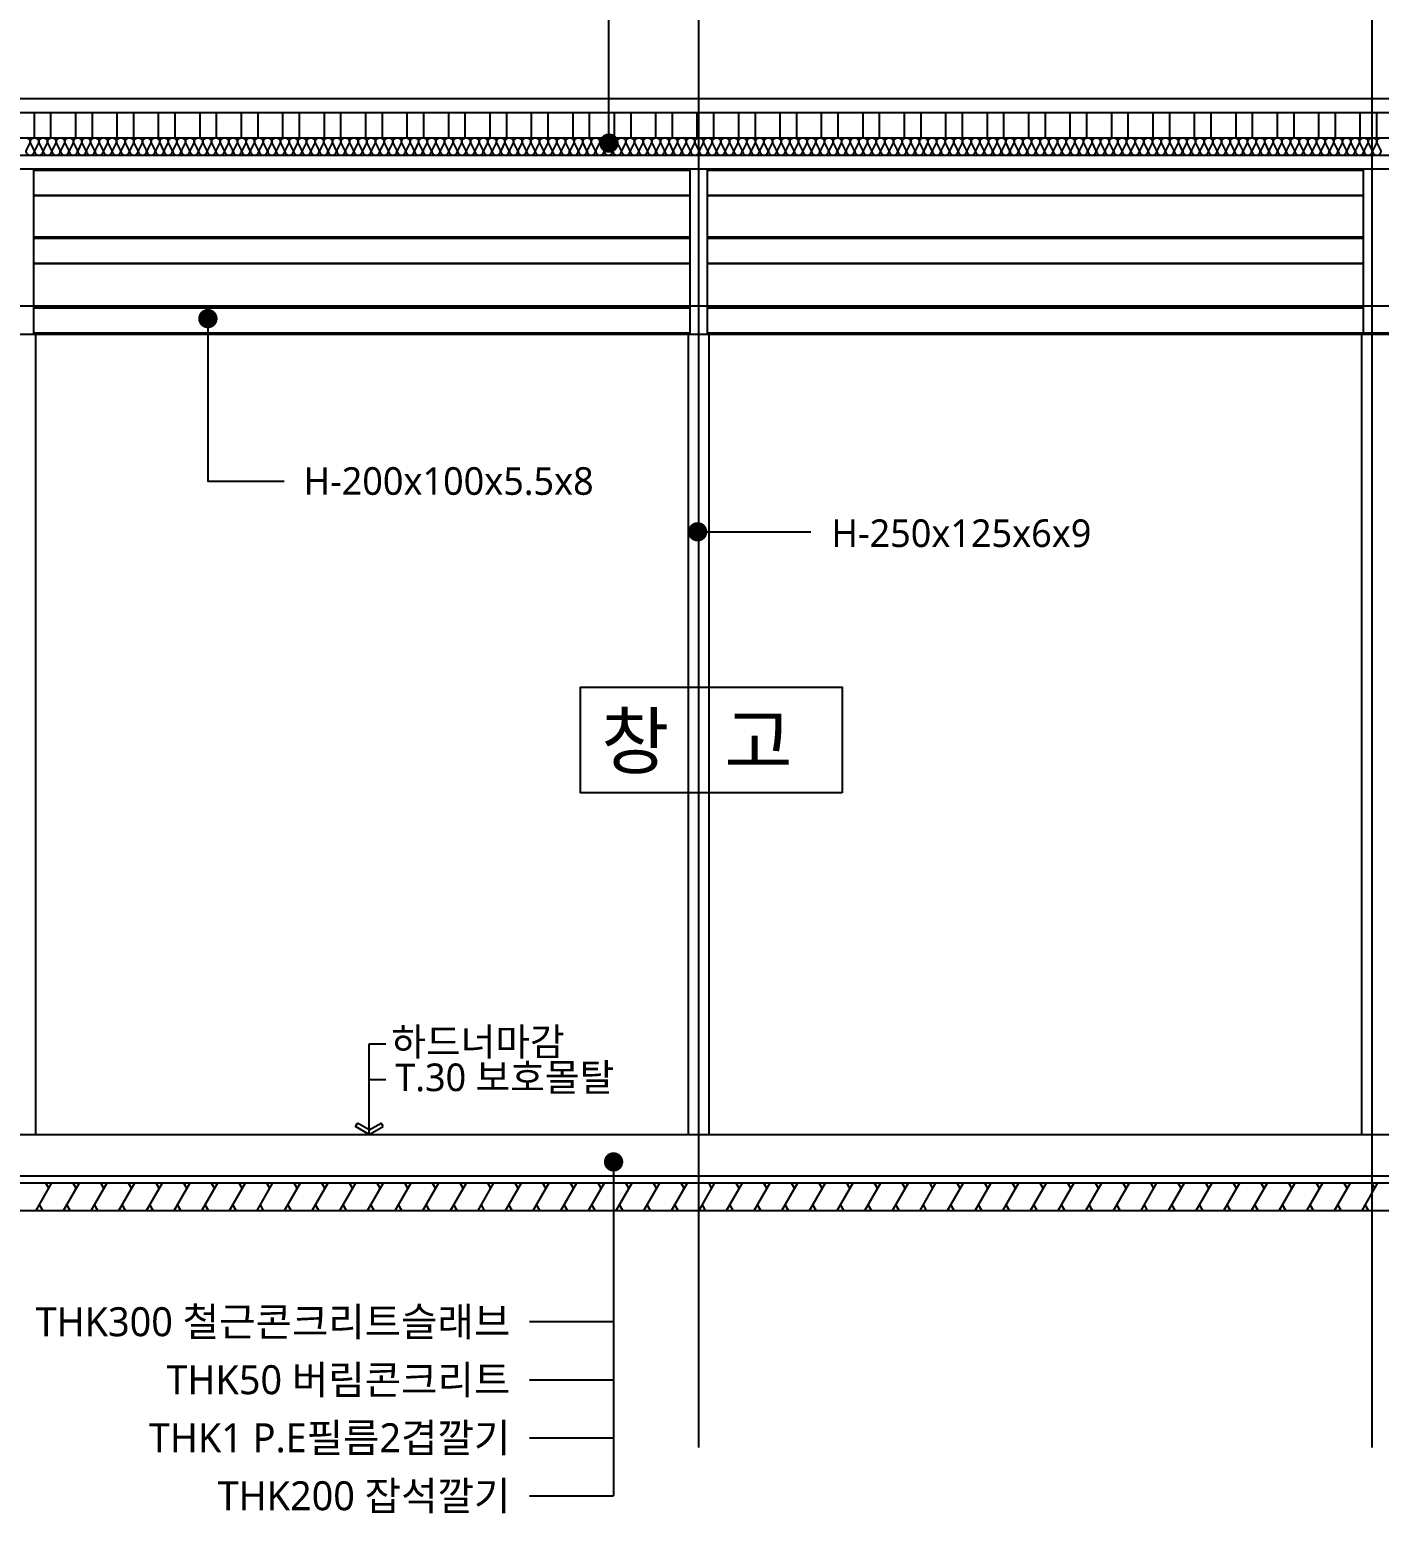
# Model space of a CAD drawing. Header units: millimetres. Extents: x 152133 to 471560, y 87068 to 132353.
# Drawn here: x 264208 to 273980, y 110647 to 121389 of the extents above; entities that cross this region are included whole.
import ezdxf
from ezdxf.enums import TextEntityAlignment as Align

# ---------------------------------------------------------------- set-up
doc = ezdxf.new("R2010")
doc.units = ezdxf.units.MM
doc.linetypes.add('CEN', pattern=[62, 60, -1, 0, -1])
for name, color, linetype in [('8', 8, 'Continuous'), ('AA-STEEL', 4, 'Continuous'), ('AS-PATT', 8, 'Continuous'), ('CEN', 1, 'CEN'), ('DIM', 7, 'Continuous'), ('INSUL', 183, 'Continuous'), ('RXANNOT', 6, 'Continuous'), ('RXLEADER', 7, 'Continuous')]:
    doc.layers.add(name, color=color, linetype=linetype)
doc.styles.add('맑은고딕', font='malgun.ttf')

# ---------------------------------------------------------------- blocks, each defined once
blk = doc.blocks.new('ARROW1')
for p, q in [((0, 0), (0.286, 0.501)), ((0, 0), (0.286, -0.501)), ((0.165, 0), (0.41, 0.429)), ((0.165, 0), (0.41, -0.429)), ((0.286, 0.501), (0.41, 0.43)), ((0.286, -0.501), (0.41, -0.43))]:
    blk.add_line(p, q)

msp = doc.modelspace()

# ---------------------------------------------------------------- linework, layer by layer
at = {"color": 8}
for p, q in [((259212.1, 120889.5), (278892.1, 120889.5)), ((259212.1, 120789.5), (278892.1, 120789.5)), ((264242.1, 120605.1), (264242.1, 120789.5)), ((264362.1, 120605.1), (264362.1, 120789.5)), ((264542.1, 120605.1), (264542.1, 120789.5)), ((264662.1, 120605.1), (264662.1, 120789.5)), ((264842.1, 120605.1), (264842.1, 120789.5)), ((264962.1, 120605.1), (264962.1, 120789.5)), ((265142.1, 120605.1), (265142.1, 120789.5)), ((265262.1, 120605.1), (265262.1, 120789.5)), ((265442.1, 120605.1), (265442.1, 120789.5)), ((265562.1, 120605.1), (265562.1, 120789.5)), ((265742.1, 120605.1), (265742.1, 120789.5)), ((265862.1, 120605.1), (265862.1, 120789.5)), ((266042.1, 120605.1), (266042.1, 120789.5)), ((266162.1, 120605.1), (266162.1, 120789.5)), ((266342.1, 120605.1), (266342.1, 120789.5)), ((266462.1, 120605.1), (266462.1, 120789.5)), ((266642.1, 120605.1), (266642.1, 120789.5)), ((266762.1, 120605.1), (266762.1, 120789.5)), ((266942.1, 120605.1), (266942.1, 120789.5)), ((267062.1, 120605.1), (267062.1, 120789.5)), ((267242.1, 120605.1), (267242.1, 120789.5)), ((267362.1, 120605.1), (267362.1, 120789.5)), ((267542.1, 120605.1), (267542.1, 120789.5)), ((267662.1, 120605.1), (267662.1, 120789.5)), ((267842.1, 120605.1), (267842.1, 120789.5)), ((267962.1, 120605.1), (267962.1, 120789.5)), ((268142.1, 120605.1), (268142.1, 120789.5)), ((268262.1, 120605.1), (268262.1, 120789.5)), ((268442.1, 120605.1), (268442.1, 120789.5)), ((268562.1, 120605.1), (268562.1, 120789.5)), ((268742.1, 120605.1), (268742.1, 120789.5)), ((268862.1, 120605.1), (268862.1, 120789.5)), ((269042.1, 120605.1), (269042.1, 120789.5)), ((269162.1, 120605.1), (269162.1, 120789.5)), ((269342.1, 120605.1), (269342.1, 120789.5)), ((269462.1, 120605.1), (269462.1, 120789.5)), ((269642.1, 120605.1), (269642.1, 120789.5)), ((269762.1, 120605.1), (269762.1, 120789.5)), ((269942.1, 120605.1), (269942.1, 120789.5)), ((270062.1, 120605.1), (270062.1, 120789.5)), ((270242.1, 120605.1), (270242.1, 120789.5)), ((270362.1, 120605.1), (270362.1, 120789.5)), ((270542.1, 120605.1), (270542.1, 120789.5)), ((270662.1, 120605.1), (270662.1, 120789.5)), ((270842.1, 120605.1), (270842.1, 120789.5)), ((270962.1, 120605.1), (270962.1, 120789.5)), ((271142.1, 120605.1), (271142.1, 120789.5)), ((271262.1, 120605.1), (271262.1, 120789.5)), ((271442.1, 120605.1), (271442.1, 120789.5)), ((271562.1, 120605.1), (271562.1, 120789.5)), ((271742.1, 120605.1), (271742.1, 120789.5)), ((271862.1, 120605.1), (271862.1, 120789.5)), ((272042.1, 120605.1), (272042.1, 120789.5)), ((272162.1, 120605.1), (272162.1, 120789.5)), ((272342.1, 120605.1), (272342.1, 120789.5)), ((272462.1, 120605.1), (272462.1, 120789.5)), ((272642.1, 120605.1), (272642.1, 120789.5)), ((272762.1, 120605.1), (272762.1, 120789.5)), ((272942.1, 120605.1), (272942.1, 120789.5)), ((273062.1, 120605.1), (273062.1, 120789.5)), ((273242.1, 120605.1), (273242.1, 120789.5)), ((273362.1, 120605.1), (273362.1, 120789.5)), ((273542.1, 120605.1), (273542.1, 120789.5)), ((273662.1, 120605.1), (273662.1, 120789.5)), ((273842.1, 120605.1), (273842.1, 120789.5)), ((273962.1, 120605.1), (273962.1, 120789.5))]:
    msp.add_line(p, q, dxfattribs=at)
at = {"color": 2}
for p, q in [((259212.1, 120605.1), (278892.1, 120605.1)), ((259212.1, 120480.1), (278892.1, 120480.1)), ((259239.1, 113389.5), (278864.6, 113389.5)), ((260019.4, 113089.5), (278048.2, 113089.5))]:
    msp.add_line(p, q, dxfattribs=at)
at = {"layer": '8'}
for p, q in [((260054.5, 113039.5), (277977, 113039.5)), ((260208, 112839.5), (277836.5, 112839.5))]:
    msp.add_line(p, q, dxfattribs=at)
at = {"layer": '8', "color": 7}
msp.add_lwpolyline([(270091, 115863.6), (268195.1, 115863.6), (268195.1, 116627.6), (270091, 116627.6)], close=True, dxfattribs=at)
at = {"layer": 'AA-STEEL'}
for p, q in [((259402.1, 120380.1), (278702.1, 120380.1)), ((264239.6, 119185), (264239.6, 120380.1)), ((264239.6, 120372.1), (268989.6, 120372.1)), ((268989.6, 119185), (268989.6, 120380.1)), ((269114.6, 119185), (269114.6, 120380.1)), ((269114.6, 120372.1), (273864.6, 120372.1)), ((273864.6, 119185), (273864.6, 120380.1)), ((264239.6, 120189.5), (268989.6, 120189.5)), ((264239.6, 120188.1), (268989.6, 120188.1)), ((269114.6, 120189.5), (273864.6, 120189.5)), ((269114.6, 120188.1), (273864.6, 120188.1)), ((264239.6, 119888), (268989.6, 119888)), ((269114.6, 119888), (273864.6, 119888)), ((264239.6, 119880), (268989.6, 119880)), ((269114.6, 119880), (273864.6, 119880)), ((264239.6, 119697.4), (268989.6, 119697.4)), ((264239.6, 119696), (268989.6, 119696)), ((269114.6, 119697.4), (273864.6, 119697.4)), ((269114.6, 119696), (273864.6, 119696)), ((264239.6, 119377), (268989.6, 119377)), ((264239.6, 119375.6), (268989.6, 119375.6)), ((269114.6, 119377), (273864.6, 119377)), ((269114.6, 119375.6), (273864.6, 119375.6)), ((259402.1, 119185), (278702.1, 119185)), ((264239.6, 119193), (268989.6, 119193)), ((264252.1, 113389.5), (264252.1, 119185)), ((268977.1, 113389.5), (268977.1, 119185)), ((269114.6, 119193), (278577.1, 119193)), ((269127.1, 113389.5), (269127.1, 119185)), ((273852.1, 113389.5), (273852.1, 119185))]:
    msp.add_line(p, q, dxfattribs=at)
at = {"layer": 'AS-PATT'}
for p, q in [((264254.4, 112839.5), (264369.9, 113039.5)), ((264321.9, 113039.5), (264345.9, 112998)), ((264454.4, 112839.5), (264569.9, 113039.5)), ((264521.9, 113039.5), (264545.9, 112998)), ((264654.4, 112839.5), (264769.9, 113039.5)), ((264721.9, 113039.5), (264745.9, 112998)), ((264854.4, 112839.5), (264969.9, 113039.5)), ((264921.9, 113039.5), (264945.9, 112998)), ((265054.4, 112839.5), (265169.9, 113039.5)), ((265121.9, 113039.5), (265145.9, 112998)), ((265254.4, 112839.5), (265369.9, 113039.5)), ((265321.9, 113039.5), (265345.9, 112998)), ((265454.4, 112839.5), (265569.9, 113039.5)), ((265521.9, 113039.5), (265545.9, 112998)), ((265654.4, 112839.5), (265769.9, 113039.5)), ((265721.9, 113039.5), (265745.9, 112998)), ((265854.4, 112839.5), (265969.9, 113039.5)), ((265921.9, 113039.5), (265945.9, 112998)), ((266054.4, 112839.5), (266169.9, 113039.5)), ((266121.9, 113039.5), (266145.9, 112998)), ((266254.4, 112839.5), (266369.9, 113039.5)), ((266321.9, 113039.5), (266345.9, 112998)), ((266454.4, 112839.5), (266569.9, 113039.5)), ((266521.9, 113039.5), (266545.9, 112998)), ((266654.4, 112839.5), (266769.9, 113039.5)), ((266721.9, 113039.5), (266745.9, 112998)), ((266854.4, 112839.5), (266969.9, 113039.5)), ((266921.9, 113039.5), (266945.9, 112998)), ((267054.4, 112839.5), (267169.9, 113039.5)), ((267121.9, 113039.5), (267145.9, 112998)), ((267254.4, 112839.5), (267369.9, 113039.5)), ((267321.9, 113039.5), (267345.9, 112998)), ((267454.4, 112839.5), (267569.9, 113039.5)), ((267521.9, 113039.5), (267545.9, 112998)), ((267654.4, 112839.5), (267769.9, 113039.5)), ((267721.9, 113039.5), (267745.9, 112998)), ((267854.4, 112839.5), (267969.9, 113039.5)), ((267921.9, 113039.5), (267945.9, 112998)), ((268054.4, 112839.5), (268169.9, 113039.5)), ((268121.9, 113039.5), (268145.9, 112998)), ((268254.4, 112839.5), (268369.9, 113039.5)), ((268321.9, 113039.5), (268345.9, 112998)), ((268454.4, 112839.5), (268569.9, 113039.5)), ((268521.9, 113039.5), (268545.9, 112998)), ((268654.4, 112839.5), (268769.9, 113039.5)), ((268721.9, 113039.5), (268745.9, 112998)), ((268854.4, 112839.5), (268969.9, 113039.5)), ((268921.9, 113039.5), (268945.9, 112998)), ((269054.4, 112839.5), (269169.9, 113039.5)), ((269121.9, 113039.5), (269145.9, 112998)), ((269254.4, 112839.5), (269369.9, 113039.5)), ((269321.9, 113039.5), (269345.9, 112998)), ((269454.4, 112839.5), (269569.9, 113039.5)), ((269521.9, 113039.5), (269545.9, 112998)), ((269654.4, 112839.5), (269769.9, 113039.5)), ((269721.9, 113039.5), (269745.9, 112998)), ((269854.4, 112839.5), (269969.9, 113039.5)), ((269921.9, 113039.5), (269945.9, 112998)), ((270054.4, 112839.5), (270169.9, 113039.5)), ((270121.9, 113039.5), (270145.9, 112998)), ((270254.4, 112839.5), (270369.9, 113039.5)), ((270321.9, 113039.5), (270345.9, 112998)), ((270454.4, 112839.5), (270569.9, 113039.5)), ((270521.9, 113039.5), (270545.9, 112998)), ((270654.4, 112839.5), (270769.9, 113039.5)), ((270721.9, 113039.5), (270745.9, 112998)), ((270854.4, 112839.5), (270969.9, 113039.5)), ((270921.9, 113039.5), (270945.9, 112998)), ((271054.4, 112839.5), (271169.9, 113039.5)), ((271121.9, 113039.5), (271145.9, 112998)), ((271254.4, 112839.5), (271369.9, 113039.5)), ((271321.9, 113039.5), (271345.9, 112998)), ((271454.4, 112839.5), (271569.9, 113039.5)), ((271521.9, 113039.5), (271545.9, 112998)), ((271654.4, 112839.5), (271769.9, 113039.5)), ((271721.9, 113039.5), (271745.9, 112998)), ((271854.4, 112839.5), (271969.9, 113039.5)), ((271921.9, 113039.5), (271945.9, 112998)), ((272054.4, 112839.5), (272169.9, 113039.5)), ((272121.9, 113039.5), (272145.9, 112998)), ((272254.4, 112839.5), (272369.9, 113039.5)), ((272321.9, 113039.5), (272345.9, 112998)), ((272454.4, 112839.5), (272569.9, 113039.5)), ((272521.9, 113039.5), (272545.9, 112998)), ((272654.4, 112839.5), (272769.9, 113039.5)), ((272721.9, 113039.5), (272745.9, 112998)), ((272854.4, 112839.5), (272969.9, 113039.5)), ((272921.9, 113039.5), (272945.9, 112998)), ((273054.4, 112839.5), (273169.9, 113039.5)), ((273121.9, 113039.5), (273145.9, 112998)), ((273254.4, 112839.5), (273369.9, 113039.5)), ((273321.9, 113039.5), (273345.9, 112998)), ((273454.4, 112839.5), (273569.9, 113039.5)), ((273521.9, 113039.5), (273545.9, 112998)), ((273654.4, 112839.5), (273769.9, 113039.5)), ((273721.9, 113039.5), (273745.9, 112998)), ((273854.4, 112839.5), (273969.9, 113039.5)), ((273921.9, 113039.5), (273945.9, 112998)), ((264302.4, 112839.5), (264278.4, 112881.1)), ((264502.4, 112839.5), (264478.4, 112881.1)), ((264702.4, 112839.5), (264678.4, 112881.1)), ((264902.4, 112839.5), (264878.4, 112881.1)), ((265102.4, 112839.5), (265078.4, 112881.1)), ((265302.4, 112839.5), (265278.4, 112881.1)), ((265502.4, 112839.5), (265478.4, 112881.1)), ((265702.4, 112839.5), (265678.4, 112881.1)), ((265902.4, 112839.5), (265878.4, 112881.1)), ((266102.4, 112839.5), (266078.4, 112881.1)), ((266302.4, 112839.5), (266278.4, 112881.1)), ((266502.4, 112839.5), (266478.4, 112881.1)), ((266702.4, 112839.5), (266678.4, 112881.1)), ((266902.4, 112839.5), (266878.4, 112881.1)), ((267102.4, 112839.5), (267078.4, 112881.1)), ((267302.4, 112839.5), (267278.4, 112881.1)), ((267502.4, 112839.5), (267478.4, 112881.1)), ((267702.4, 112839.5), (267678.4, 112881.1)), ((267902.4, 112839.5), (267878.4, 112881.1)), ((268102.4, 112839.5), (268078.4, 112881.1)), ((268302.4, 112839.5), (268278.4, 112881.1)), ((268502.4, 112839.5), (268478.4, 112881.1)), ((268702.4, 112839.5), (268678.4, 112881.1)), ((268902.4, 112839.5), (268878.4, 112881.1)), ((269102.4, 112839.5), (269078.4, 112881.1)), ((269302.4, 112839.5), (269278.4, 112881.1)), ((269502.4, 112839.5), (269478.4, 112881.1)), ((269702.4, 112839.5), (269678.4, 112881.1)), ((269902.4, 112839.5), (269878.4, 112881.1)), ((270102.4, 112839.5), (270078.4, 112881.1)), ((270302.4, 112839.5), (270278.4, 112881.1)), ((270502.4, 112839.5), (270478.4, 112881.1)), ((270702.4, 112839.5), (270678.4, 112881.1)), ((270902.4, 112839.5), (270878.4, 112881.1)), ((271102.4, 112839.5), (271078.4, 112881.1)), ((271302.4, 112839.5), (271278.4, 112881.1)), ((271502.4, 112839.5), (271478.4, 112881.1)), ((271702.4, 112839.5), (271678.4, 112881.1)), ((271902.4, 112839.5), (271878.4, 112881.1)), ((272102.4, 112839.5), (272078.4, 112881.1)), ((272302.4, 112839.5), (272278.4, 112881.1)), ((272502.4, 112839.5), (272478.4, 112881.1)), ((272702.4, 112839.5), (272678.4, 112881.1)), ((272902.4, 112839.5), (272878.4, 112881.1)), ((273102.4, 112839.5), (273078.4, 112881.1)), ((273302.4, 112839.5), (273278.4, 112881.1)), ((273502.4, 112839.5), (273478.4, 112881.1)), ((273702.4, 112839.5), (273678.4, 112881.1)), ((273902.4, 112839.5), (273878.4, 112881.1))]:
    msp.add_line(p, q, dxfattribs=at)
at = {"layer": 'CEN', "color": 1, "linetype": 'CEN'}
for p, q in [((269052.1, 111123.5), (269052.1, 123054.1)), ((273927.1, 111123.5), (273927.1, 123054.1)), ((257558.1, 120889.5), (281081.8, 120889.5)), ((257558.1, 120889.5), (281081.8, 120889.5)), ((257558.1, 119389.5), (281081.8, 119389.5)), ((257558.1, 119389.5), (281081.8, 119389.5))]:
    msp.add_line(p, q, dxfattribs=at)
at = {"layer": 'DIM'}
for points in [[(266667, 113389.5), (266667, 114045.3)], [(266667, 114045.3), (266786.1, 114045.3)], [(266667, 113788.4), (266786.1, 113788.4)]]:
    msp.add_lwpolyline(points, dxfattribs=at)
at = {"layer": 'INSUL'}
msp.add_lwpolyline([(264180.8, 120605.1, -0.4142136), (264212.1, 120573.9), (264180.8, 120511.4, 0.4142136), (264212.1, 120480.1, 0.4142136), (264243.3, 120511.4), (264212.1, 120573.9, -0.4142136), (264243.3, 120605.1, -0.4142136), (264274.6, 120573.9), (264243.3, 120511.4, 0.4142136), (264274.6, 120480.1, 0.4142136), (264305.8, 120511.4), (264274.6, 120573.9, -0.4142136), (264305.8, 120605.1, -0.4142136), (264337.1, 120573.9), (264305.8, 120511.4, 0.4142136), (264337.1, 120480.1, 0.4142136), (264368.3, 120511.4), (264337.1, 120573.9, -0.4142136), (264368.3, 120605.1, -0.4142136), (264399.6, 120573.9), (264368.3, 120511.4, 0.4142136), (264399.6, 120480.1, 0.4142136), (264430.8, 120511.4), (264399.6, 120573.9, -0.4142136), (264430.8, 120605.1, -0.4142136), (264462.1, 120573.9), (264430.8, 120511.4, 0.4142136), (264462.1, 120480.1, 0.4142136), (264493.3, 120511.4), (264462.1, 120573.9, -0.4142136), (264493.3, 120605.1, -0.4142136), (264524.6, 120573.9), (264493.3, 120511.4, 0.4142136), (264524.6, 120480.1, 0.4142136), (264555.8, 120511.4), (264524.6, 120573.9, -0.4142136), (264555.8, 120605.1, -0.4142136), (264587.1, 120573.9), (264555.8, 120511.4, 0.4142136), (264587.1, 120480.1, 0.4142136), (264618.3, 120511.4), (264587.1, 120573.9, -0.4142136), (264618.3, 120605.1, -0.4142136), (264649.6, 120573.9), (264618.3, 120511.4, 0.4142136), (264649.6, 120480.1, 0.4142136), (264680.8, 120511.4), (264649.6, 120573.9, -0.4142136), (264680.8, 120605.1, -0.4142136), (264712.1, 120573.9), (264680.8, 120511.4, 0.4142136), (264712.1, 120480.1, 0.4142136), (264743.3, 120511.4), (264712.1, 120573.9, -0.4142136), (264743.3, 120605.1, -0.4142136), (264774.6, 120573.9), (264743.3, 120511.4, 0.4142136), (264774.6, 120480.1, 0.4142136), (264805.8, 120511.4), (264774.6, 120573.9, -0.4142136), (264805.8, 120605.1, -0.4142136), (264837.1, 120573.9), (264805.8, 120511.4, 0.4142136), (264837.1, 120480.1, 0.4142136), (264868.3, 120511.4), (264837.1, 120573.9, -0.4142136), (264868.3, 120605.1, -0.4142136), (264899.6, 120573.9), (264868.3, 120511.4, 0.4142136), (264899.6, 120480.1, 0.4142136), (264930.8, 120511.4), (264899.6, 120573.9, -0.4142136), (264930.8, 120605.1, -0.4142136), (264962.1, 120573.9), (264930.8, 120511.4, 0.4142136), (264962.1, 120480.1, 0.4142136), (264993.3, 120511.4), (264962.1, 120573.9, -0.4142136), (264993.3, 120605.1, -0.4142136), (265024.6, 120573.9), (264993.3, 120511.4, 0.4142136), (265024.6, 120480.1, 0.4142136), (265055.8, 120511.4), (265024.6, 120573.9, -0.4142136), (265055.8, 120605.1, -0.4142136), (265087.1, 120573.9), (265055.8, 120511.4, 0.4142136), (265087.1, 120480.1, 0.4142136), (265118.3, 120511.4), (265087.1, 120573.9, -0.4142136), (265118.3, 120605.1, -0.4142136), (265149.6, 120573.9), (265118.3, 120511.4, 0.4142136), (265149.6, 120480.1, 0.4142136), (265180.8, 120511.4), (265149.6, 120573.9, -0.4142136), (265180.8, 120605.1, -0.4142136), (265212.1, 120573.9), (265180.8, 120511.4, 0.4142136), (265212.1, 120480.1, 0.4142136), (265243.3, 120511.4), (265212.1, 120573.9, -0.4142136), (265243.3, 120605.1, -0.4142136), (265274.6, 120573.9), (265243.3, 120511.4, 0.4142136), (265274.6, 120480.1, 0.4142136), (265305.8, 120511.4), (265274.6, 120573.9, -0.4142136), (265305.8, 120605.1, -0.4142136), (265337.1, 120573.9), (265305.8, 120511.4, 0.4142136), (265337.1, 120480.1, 0.4142136), (265368.3, 120511.4), (265337.1, 120573.9, -0.4142136), (265368.3, 120605.1, -0.4142136), (265399.6, 120573.9), (265368.3, 120511.4, 0.4142136), (265399.6, 120480.1, 0.4142136), (265430.8, 120511.4), (265399.6, 120573.9, -0.4142136), (265430.8, 120605.1, -0.4142136), (265462.1, 120573.9), (265430.8, 120511.4, 0.4142136), (265462.1, 120480.1, 0.4142136), (265493.3, 120511.4), (265462.1, 120573.9, -0.4142136), (265493.3, 120605.1, -0.4142136), (265524.6, 120573.9), (265493.3, 120511.4, 0.4142136), (265524.6, 120480.1, 0.4142136), (265555.8, 120511.4), (265524.6, 120573.9, -0.4142136), (265555.8, 120605.1, -0.4142136), (265587.1, 120573.9), (265555.8, 120511.4, 0.4142136), (265587.1, 120480.1, 0.4142136), (265618.3, 120511.4), (265587.1, 120573.9, -0.4142136), (265618.3, 120605.1, -0.4142136), (265649.6, 120573.9), (265618.3, 120511.4, 0.4142136), (265649.6, 120480.1, 0.4142136), (265680.8, 120511.4), (265649.6, 120573.9, -0.4142136), (265680.8, 120605.1, -0.4142136), (265712.1, 120573.9), (265680.8, 120511.4, 0.4142136), (265712.1, 120480.1, 0.4142136), (265743.3, 120511.4), (265712.1, 120573.9, -0.4142136), (265743.3, 120605.1, -0.4142136), (265774.6, 120573.9), (265743.3, 120511.4, 0.4142136), (265774.6, 120480.1, 0.4142136), (265805.8, 120511.4), (265774.6, 120573.9, -0.4142136), (265805.8, 120605.1, -0.4142136), (265837.1, 120573.9), (265805.8, 120511.4, 0.4142136), (265837.1, 120480.1, 0.4142136), (265868.3, 120511.4), (265837.1, 120573.9, -0.4142136), (265868.3, 120605.1, -0.4142136), (265899.6, 120573.9), (265868.3, 120511.4, 0.4142136), (265899.6, 120480.1, 0.4142136), (265930.8, 120511.4), (265899.6, 120573.9, -0.4142136), (265930.8, 120605.1, -0.4142136), (265962.1, 120573.9), (265930.8, 120511.4, 0.4142136), (265962.1, 120480.1, 0.4142136), (265993.3, 120511.4), (265962.1, 120573.9, -0.4142136), (265993.3, 120605.1, -0.4142136), (266024.6, 120573.9), (265993.3, 120511.4, 0.4142136), (266024.6, 120480.1, 0.4142136), (266055.8, 120511.4), (266024.6, 120573.9, -0.4142136), (266055.8, 120605.1, -0.4142136), (266087.1, 120573.9), (266055.8, 120511.4, 0.4142136), (266087.1, 120480.1, 0.4142136), (266118.3, 120511.4), (266087.1, 120573.9, -0.4142136), (266118.3, 120605.1, -0.4142136), (266149.6, 120573.9), (266118.3, 120511.4, 0.4142136), (266149.6, 120480.1, 0.4142136), (266180.8, 120511.4), (266149.6, 120573.9, -0.4142136), (266180.8, 120605.1, -0.4142136), (266212.1, 120573.9), (266180.8, 120511.4, 0.4142136), (266212.1, 120480.1, 0.4142136), (266243.3, 120511.4), (266212.1, 120573.9, -0.4142136), (266243.3, 120605.1, -0.4142136), (266274.6, 120573.9), (266243.3, 120511.4, 0.4142136), (266274.6, 120480.1, 0.4142136), (266305.8, 120511.4), (266274.6, 120573.9, -0.4142136), (266305.8, 120605.1, -0.4142136), (266337.1, 120573.9), (266305.8, 120511.4, 0.4142136), (266337.1, 120480.1, 0.4142136), (266368.3, 120511.4), (266337.1, 120573.9, -0.4142136), (266368.3, 120605.1, -0.4142136), (266399.6, 120573.9), (266368.3, 120511.4, 0.4142136), (266399.6, 120480.1, 0.4142136), (266430.8, 120511.4), (266399.6, 120573.9, -0.4142136), (266430.8, 120605.1, -0.4142136), (266462.1, 120573.9), (266430.8, 120511.4, 0.4142136), (266462.1, 120480.1, 0.4142136), (266493.3, 120511.4), (266462.1, 120573.9, -0.4142136), (266493.3, 120605.1, -0.4142136), (266524.6, 120573.9), (266493.3, 120511.4, 0.4142136), (266524.6, 120480.1, 0.4142136), (266555.8, 120511.4), (266524.6, 120573.9, -0.4142136), (266555.8, 120605.1, -0.4142136), (266587.1, 120573.9), (266555.8, 120511.4, 0.4142136), (266587.1, 120480.1, 0.4142136), (266618.3, 120511.4), (266587.1, 120573.9, -0.4142136), (266618.3, 120605.1, -0.4142136), (266649.6, 120573.9), (266618.3, 120511.4, 0.4142136), (266649.6, 120480.1, 0.4142136), (266680.8, 120511.4), (266649.6, 120573.9, -0.4142136), (266680.8, 120605.1, -0.4142136), (266712.1, 120573.9), (266680.8, 120511.4, 0.4142136), (266712.1, 120480.1, 0.4142136), (266743.3, 120511.4), (266712.1, 120573.9, -0.4142136), (266743.3, 120605.1, -0.4142136), (266774.6, 120573.9), (266743.3, 120511.4, 0.4142136), (266774.6, 120480.1, 0.4142136), (266805.8, 120511.4), (266774.6, 120573.9, -0.4142136), (266805.8, 120605.1, -0.4142136), (266837.1, 120573.9), (266805.8, 120511.4, 0.4142136), (266837.1, 120480.1, 0.4142136), (266868.3, 120511.4), (266837.1, 120573.9, -0.4142136), (266868.3, 120605.1, -0.4142136), (266899.6, 120573.9), (266868.3, 120511.4, 0.4142136), (266899.6, 120480.1, 0.4142136), (266930.8, 120511.4), (266899.6, 120573.9, -0.4142136), (266930.8, 120605.1, -0.4142136), (266962.1, 120573.9), (266930.8, 120511.4, 0.4142136), (266962.1, 120480.1, 0.4142136), (266993.3, 120511.4), (266962.1, 120573.9, -0.4142136), (266993.3, 120605.1, -0.4142136), (267024.6, 120573.9), (266993.3, 120511.4, 0.4142136), (267024.6, 120480.1, 0.4142136), (267055.8, 120511.4), (267024.6, 120573.9, -0.4142136), (267055.8, 120605.1, -0.4142136), (267087.1, 120573.9), (267055.8, 120511.4, 0.4142136), (267087.1, 120480.1, 0.4142136), (267118.3, 120511.4), (267087.1, 120573.9, -0.4142136), (267118.3, 120605.1, -0.4142136), (267149.6, 120573.9), (267118.3, 120511.4, 0.4142136), (267149.6, 120480.1, 0.4142136), (267180.8, 120511.4), (267149.6, 120573.9, -0.4142136), (267180.8, 120605.1, -0.4142136), (267212.1, 120573.9), (267180.8, 120511.4, 0.4142136), (267212.1, 120480.1, 0.4142136), (267243.3, 120511.4), (267212.1, 120573.9, -0.4142136), (267243.3, 120605.1, -0.4142136), (267274.6, 120573.9), (267243.3, 120511.4, 0.4142136), (267274.6, 120480.1, 0.4142136), (267305.8, 120511.4), (267274.6, 120573.9, -0.4142136), (267305.8, 120605.1, -0.4142136), (267337.1, 120573.9), (267305.8, 120511.4, 0.4142136), (267337.1, 120480.1, 0.4142136), (267368.3, 120511.4), (267337.1, 120573.9, -0.4142136), (267368.3, 120605.1, -0.4142136), (267399.6, 120573.9), (267368.3, 120511.4, 0.4142136), (267399.6, 120480.1, 0.4142136), (267430.8, 120511.4), (267399.6, 120573.9, -0.4142136), (267430.8, 120605.1, -0.4142136), (267462.1, 120573.9), (267430.8, 120511.4, 0.4142136), (267462.1, 120480.1, 0.4142136), (267493.3, 120511.4), (267462.1, 120573.9, -0.4142136), (267493.3, 120605.1, -0.4142136), (267524.6, 120573.9), (267493.3, 120511.4, 0.4142136), (267524.6, 120480.1, 0.4142136), (267555.8, 120511.4), (267524.6, 120573.9, -0.4142136), (267555.8, 120605.1, -0.4142136), (267587.1, 120573.9), (267555.8, 120511.4, 0.4142136), (267587.1, 120480.1, 0.4142136), (267618.3, 120511.4), (267587.1, 120573.9, -0.4142136), (267618.3, 120605.1, -0.4142136), (267649.6, 120573.9), (267618.3, 120511.4, 0.4142136), (267649.6, 120480.1, 0.4142136), (267680.8, 120511.4), (267649.6, 120573.9, -0.4142136), (267680.8, 120605.1, -0.4142136), (267712.1, 120573.9), (267680.8, 120511.4, 0.4142136), (267712.1, 120480.1, 0.4142136), (267743.3, 120511.4), (267712.1, 120573.9, -0.4142136), (267743.3, 120605.1, -0.4142136), (267774.6, 120573.9), (267743.3, 120511.4, 0.4142136), (267774.6, 120480.1, 0.4142136), (267805.8, 120511.4), (267774.6, 120573.9, -0.4142136), (267805.8, 120605.1, -0.4142136), (267837.1, 120573.9), (267805.8, 120511.4, 0.4142136), (267837.1, 120480.1, 0.4142136), (267868.3, 120511.4), (267837.1, 120573.9, -0.4142136), (267868.3, 120605.1, -0.4142136), (267899.6, 120573.9), (267868.3, 120511.4, 0.4142136), (267899.6, 120480.1, 0.4142136), (267930.8, 120511.4), (267899.6, 120573.9, -0.4142136), (267930.8, 120605.1, -0.4142136), (267962.1, 120573.9), (267930.8, 120511.4, 0.4142136), (267962.1, 120480.1, 0.4142136), (267993.3, 120511.4), (267962.1, 120573.9, -0.4142136), (267993.3, 120605.1, -0.4142136), (268024.6, 120573.9), (267993.3, 120511.4, 0.4142136), (268024.6, 120480.1, 0.4142136), (268055.8, 120511.4), (268024.6, 120573.9, -0.4142136), (268055.8, 120605.1, -0.4142136), (268087.1, 120573.9), (268055.8, 120511.4, 0.4142136), (268087.1, 120480.1, 0.4142136), (268118.3, 120511.4), (268087.1, 120573.9, -0.4142136), (268118.3, 120605.1, -0.4142136), (268149.6, 120573.9), (268118.3, 120511.4, 0.4142136), (268149.6, 120480.1, 0.4142136), (268180.8, 120511.4), (268149.6, 120573.9, -0.4142136), (268180.8, 120605.1, -0.4142136), (268212.1, 120573.9), (268180.8, 120511.4, 0.4142136), (268212.1, 120480.1, 0.4142136), (268243.3, 120511.4), (268212.1, 120573.9, -0.4142136), (268243.3, 120605.1, -0.4142136), (268274.6, 120573.9), (268243.3, 120511.4, 0.4142136), (268274.6, 120480.1, 0.4142136), (268305.8, 120511.4), (268274.6, 120573.9, -0.4142136), (268305.8, 120605.1, -0.4142136), (268337.1, 120573.9), (268305.8, 120511.4, 0.4142136), (268337.1, 120480.1, 0.4142136), (268368.3, 120511.4), (268337.1, 120573.9, -0.4142136), (268368.3, 120605.1, -0.4142136), (268399.6, 120573.9), (268368.3, 120511.4, 0.4142136), (268399.6, 120480.1, 0.4142136), (268430.8, 120511.4), (268399.6, 120573.9, -0.4142136), (268430.8, 120605.1, -0.4142136), (268462.1, 120573.9), (268430.8, 120511.4, 0.4142136), (268462.1, 120480.1, 0.4142136), (268493.3, 120511.4), (268462.1, 120573.9, -0.4142136), (268493.3, 120605.1, -0.4142136), (268524.6, 120573.9), (268493.3, 120511.4, 0.4142136), (268524.6, 120480.1, 0.4142136), (268555.8, 120511.4), (268524.6, 120573.9, -0.4142136), (268555.8, 120605.1, -0.4142136), (268587.1, 120573.9), (268555.8, 120511.4, 0.4142136), (268587.1, 120480.1, 0.4142136), (268618.3, 120511.4), (268587.1, 120573.9, -0.4142136), (268618.3, 120605.1, -0.4142136), (268649.6, 120573.9), (268618.3, 120511.4, 0.4142136), (268649.6, 120480.1, 0.4142136), (268680.8, 120511.4), (268649.6, 120573.9, -0.4142136), (268680.8, 120605.1, -0.4142136), (268712.1, 120573.9), (268680.8, 120511.4, 0.4142136), (268712.1, 120480.1, 0.4142136), (268743.3, 120511.4), (268712.1, 120573.9, -0.4142136), (268743.3, 120605.1, -0.4142136), (268774.6, 120573.9), (268743.3, 120511.4, 0.4142136), (268774.6, 120480.1, 0.4142136), (268805.8, 120511.4), (268774.6, 120573.9, -0.4142136), (268805.8, 120605.1, -0.4142136), (268837.1, 120573.9), (268805.8, 120511.4, 0.4142136), (268837.1, 120480.1, 0.4142136), (268868.3, 120511.4), (268837.1, 120573.9, -0.4142136), (268868.3, 120605.1, -0.4142136), (268899.6, 120573.9), (268868.3, 120511.4, 0.4142136), (268899.6, 120480.1, 0.4142136), (268930.8, 120511.4), (268899.6, 120573.9, -0.4142136), (268930.8, 120605.1, -0.4142136), (268962.1, 120573.9), (268930.8, 120511.4, 0.4142136), (268962.1, 120480.1, 0.4142136), (268993.3, 120511.4), (268962.1, 120573.9, -0.4142136), (268993.3, 120605.1, -0.4142136), (269024.6, 120573.9), (268993.3, 120511.4, 0.4142136), (269024.6, 120480.1, 0.4142136), (269055.8, 120511.4), (269024.6, 120573.9, -0.4142136), (269055.8, 120605.1, -0.4142136), (269087.1, 120573.9), (269055.8, 120511.4, 0.4142136), (269087.1, 120480.1, 0.4142136), (269118.3, 120511.4), (269087.1, 120573.9, -0.4142136), (269118.3, 120605.1, -0.4142136), (269149.6, 120573.9), (269118.3, 120511.4, 0.4142136), (269149.6, 120480.1, 0.4142136), (269180.8, 120511.4), (269149.6, 120573.9, -0.4142136), (269180.8, 120605.1, -0.4142136), (269212.1, 120573.9), (269180.8, 120511.4, 0.4142136), (269212.1, 120480.1, 0.4142136), (269243.3, 120511.4), (269212.1, 120573.9, -0.4142136), (269243.3, 120605.1, -0.4142136), (269274.6, 120573.9), (269243.3, 120511.4, 0.4142136), (269274.6, 120480.1, 0.4142136), (269305.8, 120511.4), (269274.6, 120573.9, -0.4142136), (269305.8, 120605.1, -0.4142136), (269337.1, 120573.9), (269305.8, 120511.4, 0.4142136), (269337.1, 120480.1, 0.4142136), (269368.3, 120511.4), (269337.1, 120573.9, -0.4142136), (269368.3, 120605.1, -0.4142136), (269399.6, 120573.9), (269368.3, 120511.4, 0.4142136), (269399.6, 120480.1, 0.4142136), (269430.8, 120511.4), (269399.6, 120573.9, -0.4142136), (269430.8, 120605.1, -0.4142136), (269462.1, 120573.9), (269430.8, 120511.4, 0.4142136), (269462.1, 120480.1, 0.4142136), (269493.3, 120511.4), (269462.1, 120573.9, -0.4142136), (269493.3, 120605.1, -0.4142136), (269524.6, 120573.9), (269493.3, 120511.4, 0.4142136), (269524.6, 120480.1, 0.4142136), (269555.8, 120511.4), (269524.6, 120573.9, -0.4142136), (269555.8, 120605.1, -0.4142136), (269587.1, 120573.9), (269555.8, 120511.4, 0.4142136), (269587.1, 120480.1, 0.4142136), (269618.3, 120511.4), (269587.1, 120573.9, -0.4142136), (269618.3, 120605.1, -0.4142136), (269649.6, 120573.9), (269618.3, 120511.4, 0.4142136), (269649.6, 120480.1, 0.4142136), (269680.8, 120511.4), (269649.6, 120573.9, -0.4142136), (269680.8, 120605.1, -0.4142136), (269712.1, 120573.9), (269680.8, 120511.4, 0.4142136), (269712.1, 120480.1, 0.4142136), (269743.3, 120511.4), (269712.1, 120573.9, -0.4142136), (269743.3, 120605.1, -0.4142136), (269774.6, 120573.9), (269743.3, 120511.4, 0.4142136), (269774.6, 120480.1, 0.4142136), (269805.8, 120511.4), (269774.6, 120573.9, -0.4142136), (269805.8, 120605.1, -0.4142136), (269837.1, 120573.9), (269805.8, 120511.4, 0.4142136), (269837.1, 120480.1, 0.4142136), (269868.3, 120511.4), (269837.1, 120573.9, -0.4142136), (269868.3, 120605.1, -0.4142136), (269899.6, 120573.9), (269868.3, 120511.4, 0.4142136), (269899.6, 120480.1, 0.4142136), (269930.8, 120511.4), (269899.6, 120573.9, -0.4142136), (269930.8, 120605.1, -0.4142136), (269962.1, 120573.9), (269930.8, 120511.4, 0.4142136), (269962.1, 120480.1, 0.4142136), (269993.3, 120511.4), (269962.1, 120573.9, -0.4142136), (269993.3, 120605.1, -0.4142136), (270024.6, 120573.9), (269993.3, 120511.4, 0.4142136), (270024.6, 120480.1, 0.4142136), (270055.8, 120511.4), (270024.6, 120573.9, -0.4142136), (270055.8, 120605.1, -0.4142136), (270087.1, 120573.9), (270055.8, 120511.4, 0.4142136), (270087.1, 120480.1, 0.4142136), (270118.3, 120511.4), (270087.1, 120573.9, -0.4142136), (270118.3, 120605.1, -0.4142136), (270149.6, 120573.9), (270118.3, 120511.4, 0.4142136), (270149.6, 120480.1, 0.4142136), (270180.8, 120511.4), (270149.6, 120573.9, -0.4142136), (270180.8, 120605.1, -0.4142136), (270212.1, 120573.9), (270180.8, 120511.4, 0.4142136), (270212.1, 120480.1, 0.4142136), (270243.3, 120511.4), (270212.1, 120573.9, -0.4142136), (270243.3, 120605.1, -0.4142136), (270274.6, 120573.9), (270243.3, 120511.4, 0.4142136), (270274.6, 120480.1, 0.4142136), (270305.8, 120511.4), (270274.6, 120573.9, -0.4142136), (270305.8, 120605.1, -0.4142136), (270337.1, 120573.9), (270305.8, 120511.4, 0.4142136), (270337.1, 120480.1, 0.4142136), (270368.3, 120511.4), (270337.1, 120573.9, -0.4142136), (270368.3, 120605.1, -0.4142136), (270399.6, 120573.9), (270368.3, 120511.4, 0.4142136), (270399.6, 120480.1, 0.4142136), (270430.8, 120511.4), (270399.6, 120573.9, -0.4142136), (270430.8, 120605.1, -0.4142136), (270462.1, 120573.9), (270430.8, 120511.4, 0.4142136), (270462.1, 120480.1, 0.4142136), (270493.3, 120511.4), (270462.1, 120573.9, -0.4142136), (270493.3, 120605.1, -0.4142136), (270524.6, 120573.9), (270493.3, 120511.4, 0.4142136), (270524.6, 120480.1, 0.4142136), (270555.8, 120511.4), (270524.6, 120573.9, -0.4142136), (270555.8, 120605.1, -0.4142136), (270587.1, 120573.9), (270555.8, 120511.4, 0.4142136), (270587.1, 120480.1, 0.4142136), (270618.3, 120511.4), (270587.1, 120573.9, -0.4142136), (270618.3, 120605.1, -0.4142136), (270649.6, 120573.9), (270618.3, 120511.4, 0.4142136), (270649.6, 120480.1, 0.4142136), (270680.8, 120511.4), (270649.6, 120573.9, -0.4142136), (270680.8, 120605.1, -0.4142136), (270712.1, 120573.9), (270680.8, 120511.4, 0.4142136), (270712.1, 120480.1, 0.4142136), (270743.3, 120511.4), (270712.1, 120573.9, -0.4142136), (270743.3, 120605.1, -0.4142136), (270774.6, 120573.9), (270743.3, 120511.4, 0.4142136), (270774.6, 120480.1, 0.4142136), (270805.8, 120511.4), (270774.6, 120573.9, -0.4142136), (270805.8, 120605.1, -0.4142136), (270837.1, 120573.9), (270805.8, 120511.4, 0.4142136), (270837.1, 120480.1, 0.4142136), (270868.3, 120511.4), (270837.1, 120573.9, -0.4142136), (270868.3, 120605.1, -0.4142136), (270899.6, 120573.9), (270868.3, 120511.4, 0.4142136), (270899.6, 120480.1, 0.4142136), (270930.8, 120511.4), (270899.6, 120573.9, -0.4142136), (270930.8, 120605.1, -0.4142136), (270962.1, 120573.9), (270930.8, 120511.4, 0.4142136), (270962.1, 120480.1, 0.4142136), (270993.3, 120511.4), (270962.1, 120573.9, -0.4142136), (270993.3, 120605.1, -0.4142136), (271024.6, 120573.9), (270993.3, 120511.4, 0.4142136), (271024.6, 120480.1, 0.4142136), (271055.8, 120511.4), (271024.6, 120573.9, -0.4142136), (271055.8, 120605.1, -0.4142136), (271087.1, 120573.9), (271055.8, 120511.4, 0.4142136), (271087.1, 120480.1, 0.4142136), (271118.3, 120511.4), (271087.1, 120573.9, -0.4142136), (271118.3, 120605.1, -0.4142136), (271149.6, 120573.9), (271118.3, 120511.4, 0.4142136), (271149.6, 120480.1, 0.4142136), (271180.8, 120511.4), (271149.6, 120573.9, -0.4142136), (271180.8, 120605.1, -0.4142136), (271212.1, 120573.9), (271180.8, 120511.4, 0.4142136), (271212.1, 120480.1, 0.4142136), (271243.3, 120511.4), (271212.1, 120573.9, -0.4142136), (271243.3, 120605.1, -0.4142136), (271274.6, 120573.9), (271243.3, 120511.4, 0.4142136), (271274.6, 120480.1, 0.4142136), (271305.8, 120511.4), (271274.6, 120573.9, -0.4142136), (271305.8, 120605.1, -0.4142136), (271337.1, 120573.9), (271305.8, 120511.4, 0.4142136), (271337.1, 120480.1, 0.4142136), (271368.3, 120511.4), (271337.1, 120573.9, -0.4142136), (271368.3, 120605.1, -0.4142136), (271399.6, 120573.9), (271368.3, 120511.4, 0.4142136), (271399.6, 120480.1, 0.4142136), (271430.8, 120511.4), (271399.6, 120573.9, -0.4142136), (271430.8, 120605.1, -0.4142136), (271462.1, 120573.9), (271430.8, 120511.4, 0.4142136), (271462.1, 120480.1, 0.4142136), (271493.3, 120511.4), (271462.1, 120573.9, -0.4142136), (271493.3, 120605.1, -0.4142136), (271524.6, 120573.9), (271493.3, 120511.4, 0.4142136), (271524.6, 120480.1, 0.4142136), (271555.8, 120511.4), (271524.6, 120573.9, -0.4142136), (271555.8, 120605.1, -0.4142136), (271587.1, 120573.9), (271555.8, 120511.4, 0.4142136), (271587.1, 120480.1, 0.4142136), (271618.3, 120511.4), (271587.1, 120573.9, -0.4142136), (271618.3, 120605.1, -0.4142136), (271649.6, 120573.9), (271618.3, 120511.4, 0.4142136), (271649.6, 120480.1, 0.4142136), (271680.8, 120511.4), (271649.6, 120573.9, -0.4142136), (271680.8, 120605.1, -0.4142136), (271712.1, 120573.9), (271680.8, 120511.4, 0.4142136), (271712.1, 120480.1, 0.4142136), (271743.3, 120511.4), (271712.1, 120573.9, -0.4142136), (271743.3, 120605.1, -0.4142136), (271774.6, 120573.9), (271743.3, 120511.4, 0.4142136), (271774.6, 120480.1, 0.4142136), (271805.8, 120511.4), (271774.6, 120573.9, -0.4142136), (271805.8, 120605.1, -0.4142136), (271837.1, 120573.9), (271805.8, 120511.4, 0.4142136), (271837.1, 120480.1, 0.4142136), (271868.3, 120511.4), (271837.1, 120573.9, -0.4142136), (271868.3, 120605.1, -0.4142136), (271899.6, 120573.9), (271868.3, 120511.4, 0.4142136), (271899.6, 120480.1, 0.4142136), (271930.8, 120511.4), (271899.6, 120573.9, -0.4142136), (271930.8, 120605.1, -0.4142136), (271962.1, 120573.9), (271930.8, 120511.4, 0.4142136), (271962.1, 120480.1, 0.4142136), (271993.3, 120511.4), (271962.1, 120573.9, -0.4142136), (271993.3, 120605.1, -0.4142136), (272024.6, 120573.9), (271993.3, 120511.4, 0.4142136), (272024.6, 120480.1, 0.4142136), (272055.8, 120511.4), (272024.6, 120573.9, -0.4142136), (272055.8, 120605.1, -0.4142136), (272087.1, 120573.9), (272055.8, 120511.4, 0.4142136), (272087.1, 120480.1, 0.4142136), (272118.3, 120511.4), (272087.1, 120573.9, -0.4142136), (272118.3, 120605.1, -0.4142136), (272149.6, 120573.9), (272118.3, 120511.4, 0.4142136), (272149.6, 120480.1, 0.4142136), (272180.8, 120511.4), (272149.6, 120573.9, -0.4142136), (272180.8, 120605.1, -0.4142136), (272212.1, 120573.9), (272180.8, 120511.4, 0.4142136), (272212.1, 120480.1, 0.4142136), (272243.3, 120511.4), (272212.1, 120573.9, -0.4142136), (272243.3, 120605.1, -0.4142136), (272274.6, 120573.9), (272243.3, 120511.4, 0.4142136), (272274.6, 120480.1, 0.4142136), (272305.8, 120511.4), (272274.6, 120573.9, -0.4142136), (272305.8, 120605.1, -0.4142136), (272337.1, 120573.9), (272305.8, 120511.4, 0.4142136), (272337.1, 120480.1, 0.4142136), (272368.3, 120511.4), (272337.1, 120573.9, -0.4142136), (272368.3, 120605.1, -0.4142136), (272399.6, 120573.9), (272368.3, 120511.4, 0.4142136), (272399.6, 120480.1, 0.4142136), (272430.8, 120511.4), (272399.6, 120573.9, -0.4142136), (272430.8, 120605.1, -0.4142136), (272462.1, 120573.9), (272430.8, 120511.4, 0.4142136), (272462.1, 120480.1, 0.4142136), (272493.3, 120511.4), (272462.1, 120573.9, -0.4142136), (272493.3, 120605.1, -0.4142136), (272524.6, 120573.9), (272493.3, 120511.4, 0.4142136), (272524.6, 120480.1, 0.4142136), (272555.8, 120511.4), (272524.6, 120573.9, -0.4142136), (272555.8, 120605.1, -0.4142136), (272587.1, 120573.9), (272555.8, 120511.4, 0.4142136), (272587.1, 120480.1, 0.4142136), (272618.3, 120511.4), (272587.1, 120573.9, -0.4142136), (272618.3, 120605.1, -0.4142136), (272649.6, 120573.9), (272618.3, 120511.4, 0.4142136), (272649.6, 120480.1, 0.4142136), (272680.8, 120511.4), (272649.6, 120573.9, -0.4142136), (272680.8, 120605.1, -0.4142136), (272712.1, 120573.9), (272680.8, 120511.4, 0.4142136), (272712.1, 120480.1, 0.4142136), (272743.3, 120511.4), (272712.1, 120573.9, -0.4142136), (272743.3, 120605.1, -0.4142136), (272774.6, 120573.9), (272743.3, 120511.4, 0.4142136), (272774.6, 120480.1, 0.4142136), (272805.8, 120511.4), (272774.6, 120573.9, -0.4142136), (272805.8, 120605.1, -0.4142136), (272837.1, 120573.9), (272805.8, 120511.4, 0.4142136), (272837.1, 120480.1, 0.4142136), (272868.3, 120511.4), (272837.1, 120573.9, -0.4142136), (272868.3, 120605.1, -0.4142136), (272899.6, 120573.9), (272868.3, 120511.4, 0.4142136), (272899.6, 120480.1, 0.4142136), (272930.8, 120511.4), (272899.6, 120573.9, -0.4142136), (272930.8, 120605.1, -0.4142136), (272962.1, 120573.9), (272930.8, 120511.4, 0.4142136), (272962.1, 120480.1, 0.4142136), (272993.3, 120511.4), (272962.1, 120573.9, -0.4142136), (272993.3, 120605.1, -0.4142136), (273024.6, 120573.9), (272993.3, 120511.4, 0.4142136), (273024.6, 120480.1, 0.4142136), (273055.8, 120511.4), (273024.6, 120573.9, -0.4142136), (273055.8, 120605.1, -0.4142136), (273087.1, 120573.9), (273055.8, 120511.4, 0.4142136), (273087.1, 120480.1, 0.4142136), (273118.3, 120511.4), (273087.1, 120573.9, -0.4142136), (273118.3, 120605.1, -0.4142136), (273149.6, 120573.9), (273118.3, 120511.4, 0.4142136), (273149.6, 120480.1, 0.4142136), (273180.8, 120511.4), (273149.6, 120573.9, -0.4142136), (273180.8, 120605.1, -0.4142136), (273212.1, 120573.9), (273180.8, 120511.4, 0.4142136), (273212.1, 120480.1, 0.4142136), (273243.3, 120511.4), (273212.1, 120573.9, -0.4142136), (273243.3, 120605.1, -0.4142136), (273274.6, 120573.9), (273243.3, 120511.4, 0.4142136), (273274.6, 120480.1, 0.4142136), (273305.8, 120511.4), (273274.6, 120573.9, -0.4142136), (273305.8, 120605.1, -0.4142136), (273337.1, 120573.9), (273305.8, 120511.4, 0.4142136), (273337.1, 120480.1, 0.4142136), (273368.3, 120511.4), (273337.1, 120573.9, -0.4142136), (273368.3, 120605.1, -0.4142136), (273399.6, 120573.9), (273368.3, 120511.4, 0.4142136), (273399.6, 120480.1, 0.4142136), (273430.8, 120511.4), (273399.6, 120573.9, -0.4142136), (273430.8, 120605.1, -0.4142136), (273462.1, 120573.9), (273430.8, 120511.4, 0.4142136), (273462.1, 120480.1, 0.4142136), (273493.3, 120511.4), (273462.1, 120573.9, -0.4142136), (273493.3, 120605.1, -0.4142136), (273524.6, 120573.9), (273493.3, 120511.4, 0.4142136), (273524.6, 120480.1, 0.4142136), (273555.8, 120511.4), (273524.6, 120573.9, -0.4142136), (273555.8, 120605.1, -0.4142136), (273587.1, 120573.9), (273555.8, 120511.4, 0.4142136), (273587.1, 120480.1, 0.4142136), (273618.3, 120511.4), (273587.1, 120573.9, -0.4142136), (273618.3, 120605.1, -0.4142136), (273649.6, 120573.9), (273618.3, 120511.4, 0.4142136), (273649.6, 120480.1, 0.4142136), (273680.8, 120511.4), (273649.6, 120573.9, -0.4142136), (273680.8, 120605.1, -0.4142136), (273712.1, 120573.9), (273680.8, 120511.4, 0.4142136), (273712.1, 120480.1, 0.4142136), (273743.3, 120511.4), (273712.1, 120573.9, -0.4142136), (273743.3, 120605.1, -0.4142136), (273774.6, 120573.9), (273743.3, 120511.4, 0.4142136), (273774.6, 120480.1, 0.4142136), (273805.8, 120511.4), (273774.6, 120573.9, -0.4142136), (273805.8, 120605.1, -0.4142136), (273837.1, 120573.9), (273805.8, 120511.4, 0.4142136), (273837.1, 120480.1, 0.4142136), (273868.3, 120511.4), (273837.1, 120573.9, -0.4142136), (273868.3, 120605.1, -0.4142136), (273899.6, 120573.9), (273868.3, 120511.4, 0.4142136), (273899.6, 120480.1, 0.4142136), (273930.8, 120511.4), (273899.6, 120573.9, -0.4142136), (273930.8, 120605.1, -0.4142136), (273962.1, 120573.9), (273930.8, 120511.4, 0.4142136), (273962.1, 120480.1, 0.4142136), (273993.3, 120511.4), (273962.1, 120573.9, -0.4142136), (273993.3, 120605.1, -0.4142136)], format="xyb", dxfattribs=at)
at = {"layer": 'RXLEADER'}
for p, q in [((268435.7, 112033.9), (268435.7, 110773.9)), ((267828, 111613.9), (268435.7, 111613.9)), ((267828, 111193.9), (268435.7, 111193.9)), ((267828, 110773.9), (268435.7, 110773.9))]:
    msp.add_line(p, q, dxfattribs=at)
for points in [[(268402.2, 120605.1), (268402.2, 122688.5), (267669.6, 122688.5)], [(265498.5, 119331.8), (265498.5, 118120.9), (266050.6, 118120.9)], [(269114.3, 117753.1), (269863.2, 117753.1)], [(268435.7, 113121.1), (268435.7, 112033.9), (267828, 112033.9)]]:
    msp.add_lwpolyline(points, dxfattribs=at)
at = {"layer": 'RXLEADER', "const_width": 70}
for points in [[(268402.2, 120532.2, 1), (268402.2, 120602.2, 1)], [(265498.5, 119331.8, 1), (265498.5, 119261.8, 1)], [(269009.3, 117753.1, 1), (269079.3, 117753.1, 1)], [(268435.7, 113226.1, 1), (268435.7, 113156.1, 1)]]:
    msp.add_lwpolyline(points, format="xyb", close=True, dxfattribs=at)

# ---------------------------------------------------------------- block references
at = {"layer": 'DIM', "xscale": -200, "yscale": 200, "zscale": 200, "rotation": 270}
msp.add_blockref('ARROW1', (266667, 113389.5), dxfattribs=at)

# ---------------------------------------------------------------- texts
at = {"color": 3, "style": '맑은고딕'}
for s, p in [('H-200x100x5.5x8', (266190.6, 118120.9)), ('H-250x125x6x9', (270012.5, 117743.1))]:
    msp.add_text(s, height=200, dxfattribs=at).set_placement(p, align=Align.MIDDLE_LEFT)
for s, p in [('하드너마감', (266826.9, 113960.3)), ('T.30 보호몰탈', (266856, 113703.5))]:
    msp.add_text(s, height=200, dxfattribs=at).set_placement(p)
at = {"layer": '8', "color": 3, "style": '맑은고딕'}
msp.add_text('창   고', height=393.12, dxfattribs=at).set_placement((268345.7, 116041.1))
at = {"layer": 'RXANNOT', "color": 3, "style": '맑은고딕'}
for s, p in [('THK300 철근콘크리트슬래브', (267688, 112033.9)), ('THK50 버림콘크리트', (267688, 111613.9)), ('THK1 P.E필름2겹깔기', (267688, 111193.9)), ('THK200 잡석깔기', (267688, 110773.9))]:
    msp.add_text(s, height=210, dxfattribs=at).set_placement(p, align=Align.MIDDLE_RIGHT)

doc.saveas('drawing.dxf')
